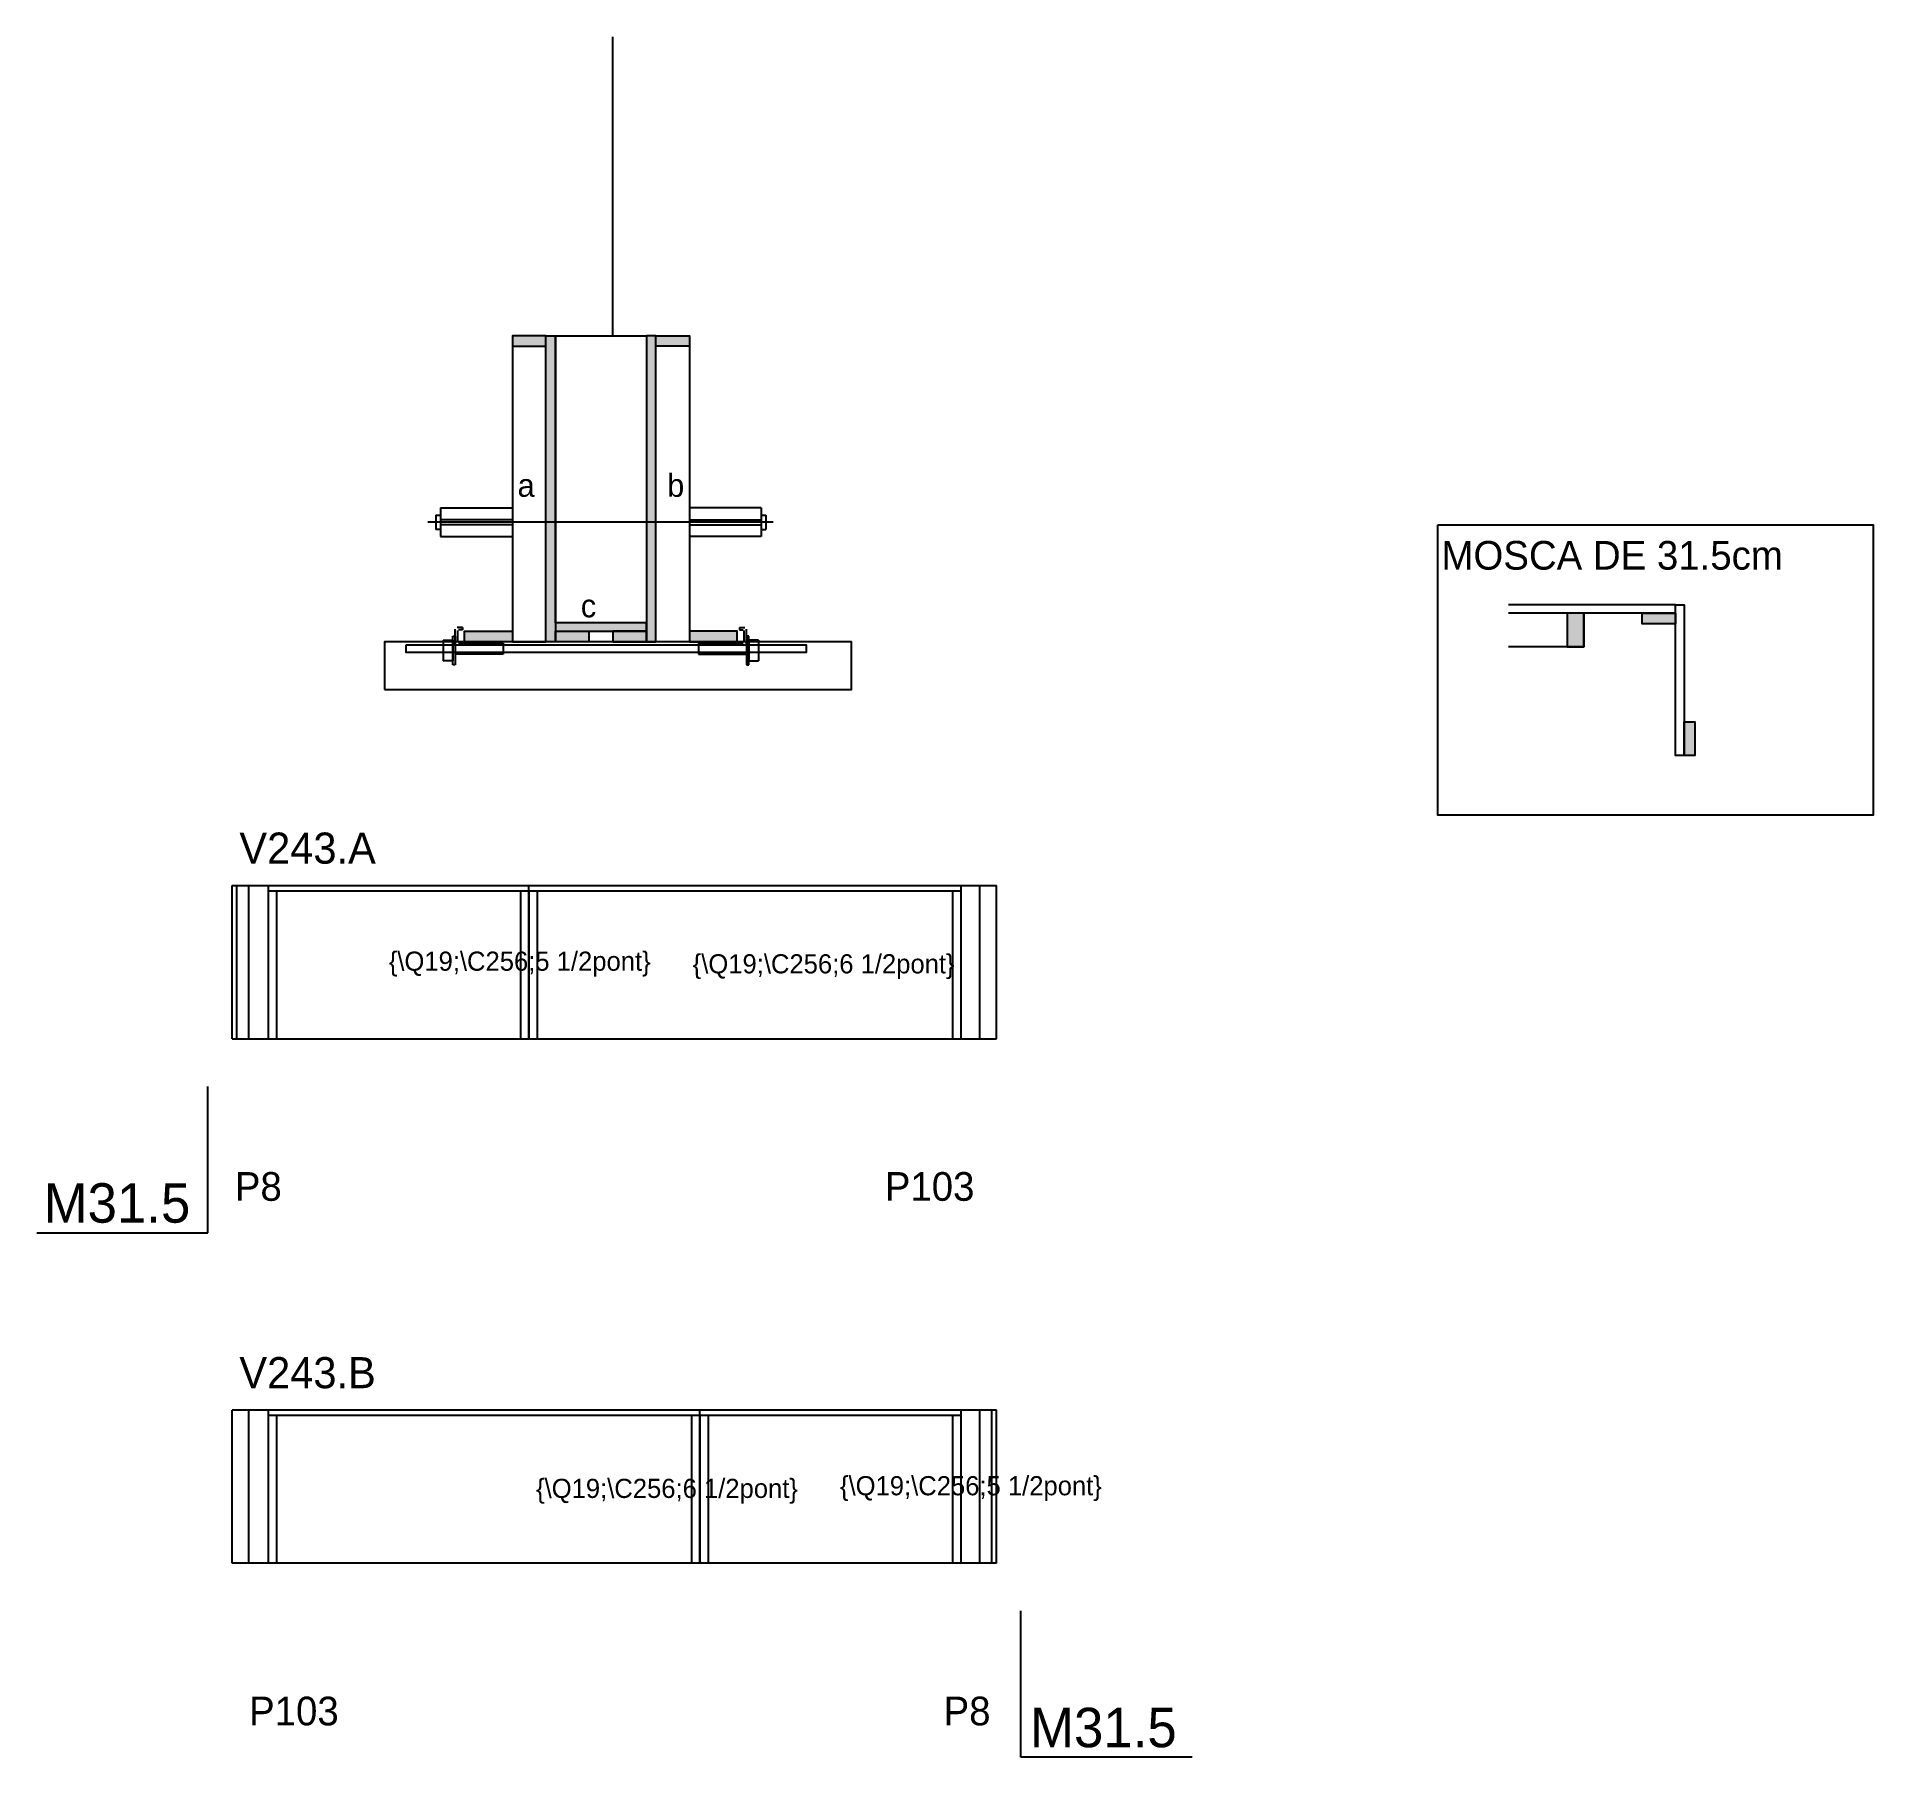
# Model space of a CAD drawing. Header units: metres. Extents: x 6324 to 7091, y 2810 to 3529.
import ezdxf

# ---------------------------------------------------------------- set-up
doc = ezdxf.new("R2010")
doc.units = ezdxf.units.M
for name, color, linetype in [('5', 7, 'Continuous'), ('barrote', 7, 'Continuous'), ('CONCRETO', 7, 'Continuous'), ('Cotas', 7, 'Continuous'), ('detalhes', 7, 'Continuous'), ('Hachura', 7, 'Continuous'), ('Madeira', 7, 'Continuous'), ('NOMENCLATURA', 7, 'Continuous'), ('Painéis', 7, 'Continuous'), ('presilha', 7, 'Continuous'), ('SARR_2.2x7', 7, 'Continuous'), ('SARR_3.5x7', 7, 'Continuous'), ('SCO-___-LAJ', 7, 'Continuous'), ('TENSOR', 7, 'Continuous'), ('texto', 7, 'Continuous'), ('TEXTO PILAR', 7, 'Continuous'), ('Texto Seção', 7, 'Continuous')]:
    doc.layers.add(name, color=color, linetype=linetype)

msp = doc.modelspace()

# ---------------------------------------------------------------- hatches: boundary and pattern name
at = {"layer": 'Hachura'}
h = msp.add_hatch(color=7, dxfattribs=at)
h.dxf.hatch_style = 1
h.paths.add_polyline_path([(6536.51, 3399.94), (6536.51, 3404.34), (6536.51, 3404.34), (6522.51, 3404.34), (6522.51, 3404.34), (6522.51, 3399.94), (6522.51, 3399.94), (6536.51, 3399.94)])
h = msp.add_hatch(color=7, dxfattribs=at)
h.dxf.hatch_style = 1
h.paths.add_polyline_path([(6540.51, 3404.34), (6536.51, 3404.34), (6536.51, 3404.34), (6536.51, 3276.34), (6536.51, 3276.34), (6540.51, 3276.34), (6540.51, 3276.34), (6540.51, 3404.34)])
h = msp.add_hatch(color=7, dxfattribs=at)
h.dxf.hatch_style = 1
h.paths.add_polyline_path([(6582.51, 3404.34), (6578.51, 3404.34), (6578.51, 3404.34), (6578.51, 3276.34), (6578.51, 3276.34), (6582.51, 3276.34), (6582.51, 3276.34), (6582.51, 3404.34)])
h = msp.add_hatch(color=7, dxfattribs=at)
h.dxf.hatch_style = 1
h.paths.add_polyline_path([(6582.51, 3399.94), (6582.51, 3404.34), (6582.51, 3404.34), (6596.51, 3404.34), (6596.51, 3404.34), (6596.51, 3399.94), (6596.51, 3399.94), (6582.51, 3399.94)])
h = msp.add_hatch(color=7, dxfattribs=at)
h.dxf.hatch_style = 1
h.paths.add_polyline_path([(6970.34, 3288.26), (6963.34, 3288.26), (6963.34, 3274.26), (6970.34, 3274.26), (6970.34, 3288.26)])
h = msp.add_hatch(color=7, dxfattribs=at)
h.dxf.hatch_style = 1
h.paths.add_polyline_path([(6994.72, 3288.26), (6994.72, 3283.86), (6994.72, 3283.86), (7008.7, 3283.86), (7008.7, 3283.86), (7008.7, 3288.26), (7008.7, 3288.26), (6994.72, 3288.26), (6994.72, 3288.26)])
h = msp.add_hatch(color=7, dxfattribs=at)
h.dxf.hatch_style = 1
h.paths.add_polyline_path([(6502.51, 3276.34), (6502.51, 3280.74), (6502.51, 3280.74), (6522.51, 3280.74), (6522.51, 3280.74), (6522.51, 3276.34), (6522.51, 3276.34), (6502.51, 3276.34)])
h = msp.add_hatch(color=7, dxfattribs=at)
h.dxf.hatch_style = 1
h.paths.add_polyline_path([(6578.51, 3280.74), (6578.51, 3284.34), (6578.51, 3284.34), (6540.51, 3284.34), (6540.51, 3284.34), (6540.51, 3280.74), (6540.51, 3280.74), (6578.51, 3280.74)])
h = msp.add_hatch(color=7, dxfattribs=at)
h.dxf.hatch_style = 1
h.paths.add_polyline_path([(6540.51, 3276.34), (6540.51, 3280.74), (6540.51, 3280.74), (6554.51, 3280.74), (6554.51, 3280.74), (6554.51, 3276.34), (6554.51, 3276.34), (6540.51, 3276.34)])
h = msp.add_hatch(color=7, dxfattribs=at)
h.dxf.hatch_style = 1
h.paths.add_polyline_path([(6578.51, 3276.34), (6578.51, 3280.74), (6578.51, 3280.74), (6564.51, 3280.74), (6564.51, 3280.74), (6564.51, 3276.34), (6564.51, 3276.34), (6578.51, 3276.34)])
h = msp.add_hatch(color=7, dxfattribs=at)
h.dxf.hatch_style = 1
h.paths.add_polyline_path([(6616.51, 3276.34), (6616.51, 3280.74), (6616.51, 3280.74), (6596.51, 3280.74), (6596.51, 3280.74), (6596.51, 3276.34), (6596.51, 3276.34), (6616.51, 3276.34)])
h = msp.add_hatch(color=7, dxfattribs=at)
h.dxf.hatch_style = 1
h.paths.add_polyline_path([(7012.3, 3228.86), (7016.7, 3228.86), (7016.7, 3228.86), (7016.7, 3242.84), (7016.7, 3242.84), (7012.3, 3242.84), (7012.3, 3242.84), (7012.3, 3228.86), (7012.3, 3228.86)])

# ---------------------------------------------------------------- linework, layer by layer
at = {"color": 7, "lineweight": 25}
for p, q in [((6492.51, 3332.31), (6492.51, 3320.31)), ((6492.51, 3332.31), (6522.51, 3332.31)), ((6626.51, 3332.31), (6596.51, 3332.31)), ((6626.51, 3332.31), (6626.51, 3320.31)), ((6490.51, 3329.31), (6490.51, 3323.31)), ((6490.51, 3329.31), (6492.51, 3329.31)), ((6522.51, 3327.31), (6492.51, 3327.31)), ((6522.51, 3325.31), (6492.51, 3325.31)), ((6596.51, 3327.31), (6626.51, 3327.31)), ((6596.51, 3325.31), (6626.51, 3325.31)), ((6626.51, 3329.31), (6628.51, 3329.31)), ((6628.51, 3329.31), (6628.51, 3323.31)), ((6492.51, 3323.31), (6490.51, 3323.31)), ((6492.51, 3320.31), (6522.51, 3320.31)), ((6626.51, 3320.31), (6596.51, 3320.31)), ((6626.51, 3323.31), (6628.51, 3323.31))]:
    msp.add_line(p, q, dxfattribs=at)
at = {"layer": 'barrote', "color": 7, "lineweight": 25}
msp.add_lwpolyline([(6469.05, 3256.34), (6664.23, 3256.34), (6664.23, 3276.34), (6469.05, 3276.34)], close=True, dxfattribs=at)
at = {"layer": 'CONCRETO', "color": 7, "lineweight": 25}
msp.add_lwpolyline([(6540.51, 3404.34), (6540.51, 3404.34), (6578.51, 3404.34), (6578.51, 3376.34), (6578.51, 3376.34), (6578.51, 3284.34), (6540.51, 3284.34), (6540.51, 3404.34)], close=True, dxfattribs=at)
at = {"layer": 'Cotas', "color": 7, "lineweight": 25}
msp.add_lwpolyline([(6909.35, 3325.26), (7091.32, 3325.26), (7091.32, 3203.82), (6909.35, 3203.82)], close=True, dxfattribs=at)
at = {"layer": 'Defpoints', "color": 7, "lineweight": 25}
msp.add_line((6564.51, 3404.34), (6564.51, 3529.34), dxfattribs=at)
at = {"layer": 'Madeira', "color": 7, "lineweight": 25}
for points in [[(6536.51, 3399.94), (6536.51, 3404.34), (6522.51, 3404.34), (6522.51, 3399.94)], [(6536.51, 3404.34), (6522.51, 3404.34), (6522.51, 3276.34), (6536.51, 3276.34)], [(6582.51, 3399.94), (6582.51, 3404.34), (6596.51, 3404.34), (6596.51, 3399.94)], [(6582.51, 3404.34), (6596.51, 3404.34), (6596.51, 3276.34), (6582.51, 3276.34)], [(6970.34, 3274.26), (6970.34, 3288.26), (6963.34, 3288.26), (6963.34, 3274.26)], [(6994.72, 3288.26), (7008.7, 3288.26), (7008.7, 3283.86), (6994.72, 3283.86)], [(6502.51, 3276.34), (6502.51, 3280.74), (6522.51, 3280.74), (6522.51, 3276.34)], [(6540.51, 3276.34), (6540.51, 3280.74), (6554.51, 3280.74), (6554.51, 3276.34)], [(6578.51, 3276.34), (6578.51, 3280.74), (6564.51, 3280.74), (6564.51, 3276.34)], [(6616.51, 3276.34), (6616.51, 3280.74), (6596.51, 3280.74), (6596.51, 3276.34)], [(7012.3, 3228.86), (7012.3, 3242.84), (7016.7, 3242.84), (7016.7, 3228.86)]]:
    msp.add_lwpolyline(points, close=True, dxfattribs=at)
msp.add_lwpolyline([(6970.34, 3288.26), (6970.34, 3274.26), (6938.86, 3274.26)], dxfattribs=at)
at = {"layer": 'NOMENCLATURA', "color": 7, "lineweight": 25}
for p, q in [((6395.2, 3029.26), (6395.2, 3090.46)), ((6323.7, 3029.26), (6395.2, 3029.26)), ((6735.09, 2809.93), (6735.09, 2871.13)), ((6806.59, 2809.93), (6735.09, 2809.93))]:
    msp.add_line(p, q, dxfattribs=at)
at = {"layer": 'Painéis', "color": 7, "lineweight": 25}
for p, q in [((7008.7, 3291.86), (6938.84, 3291.86)), ((7008.7, 3288.26), (6938.86, 3288.26)), ((6405.4, 3174.39), (6724.9, 3174.39)), ((6405.4, 3110.39), (6405.4, 3174.39)), ((6407.4, 3110.39), (6407.4, 3174.39)), ((6529.4, 3110.39), (6529.4, 3174.39)), ((6724.9, 3110.39), (6724.9, 3174.39)), ((6405.4, 3110.39), (6724.9, 3110.39)), ((6724.9, 2955.06), (6405.4, 2955.06)), ((6405.4, 2891.06), (6405.4, 2955.06)), ((6600.9, 2891.06), (6600.9, 2955.06)), ((6722.9, 2891.06), (6722.9, 2955.06)), ((6724.9, 2891.06), (6724.9, 2955.06)), ((6724.9, 2891.06), (6405.4, 2891.06))]:
    msp.add_line(p, q, dxfattribs=at)
for points in [[(6536.51, 3404.34), (6540.51, 3404.34), (6540.51, 3276.34), (6536.51, 3276.34)], [(6582.51, 3404.34), (6578.51, 3404.34), (6578.51, 3276.34), (6582.51, 3276.34)], [(7008.7, 3291.86), (7012.3, 3291.86), (7012.3, 3228.86), (7008.7, 3228.86)], [(6578.51, 3280.74), (6578.51, 3284.34), (6540.51, 3284.34), (6540.51, 3280.74)]]:
    msp.add_lwpolyline(points, close=True, dxfattribs=at)
at = {"layer": 'presilha', "color": 7, "lineweight": 25}
for p, q in [((6497.64, 3278.71), (6498.64, 3278.71)), ((6497.64, 3266.71), (6497.64, 3278.71)), ((6498.64, 3275.47), (6498.64, 3281.62)), ((6498.64, 3278.71), (6498.64, 3266.71)), ((6501.64, 3282.38), (6499.4, 3282.38)), ((6499.64, 3276.09), (6499.64, 3281)), ((6501.64, 3281.38), (6500.02, 3281.38)), ((6501.64, 3282.38), (6501.64, 3281.38)), ((6617.37, 3282.38), (6617.37, 3281.38)), ((6617.37, 3282.38), (6619.61, 3282.38)), ((6617.37, 3281.38), (6618.99, 3281.38)), ((6619.37, 3276.09), (6619.37, 3281)), ((6620.37, 3275.47), (6620.37, 3281.62)), ((6621.37, 3278.71), (6620.37, 3278.71)), ((6620.37, 3278.71), (6620.37, 3266.71)), ((6621.37, 3266.71), (6621.37, 3278.71)), ((6493.64, 3277.04), (6497.64, 3277.04)), ((6493.64, 3277.04), (6493.64, 3268.38)), ((6497.64, 3277.04), (6497.64, 3268.38)), ((6518.64, 3271.11), (6498.64, 3271.11)), ((6518.64, 3275.71), (6500.02, 3275.71)), ((6518.64, 3275.71), (6518.64, 3271.11)), ((6600.37, 3275.71), (6600.37, 3271.11)), ((6600.37, 3275.71), (6618.99, 3275.71)), ((6600.37, 3271.11), (6620.37, 3271.11)), ((6625.37, 3277.04), (6621.37, 3277.04)), ((6621.37, 3277.04), (6621.37, 3268.38)), ((6625.37, 3277.04), (6625.37, 3268.38)), ((6497.64, 3268.38), (6493.64, 3268.38)), ((6498.64, 3266.71), (6497.64, 3266.71)), ((6620.37, 3266.71), (6621.37, 3266.71)), ((6621.37, 3268.38), (6625.37, 3268.38))]:
    msp.add_line(p, q, dxfattribs=at)
at = {"layer": 'SARR_2.2x7', "color": 7, "lineweight": 25}
for p, q in [((6412.4, 3110.39), (6412.4, 3174.39)), ((6420.4, 3172.19), (6529.4, 3172.19)), ((6529.4, 3172.19), (6709.9, 3172.19)), ((6717.9, 3110.39), (6717.9, 3174.39)), ((6412.4, 2891.06), (6412.4, 2955.06)), ((6600.9, 2952.86), (6420.4, 2952.86)), ((6709.9, 2952.86), (6600.9, 2952.86)), ((6717.9, 2891.06), (6717.9, 2955.06))]:
    msp.add_line(p, q, dxfattribs=at)
at = {"layer": 'SARR_3.5x7', "color": 7, "lineweight": 25}
for p, q in [((6420.4, 3174.39), (6420.4, 3110.39)), ((6423.9, 3172.19), (6423.9, 3110.39)), ((6525.9, 3172.19), (6525.9, 3110.39)), ((6529.4, 3172.19), (6529.4, 3110.39)), ((6532.9, 3172.19), (6532.9, 3110.39)), ((6706.4, 3172.19), (6706.4, 3110.39)), ((6709.9, 3174.39), (6709.9, 3110.39)), ((6420.4, 2955.06), (6420.4, 2891.06)), ((6423.9, 2952.86), (6423.9, 2891.06)), ((6597.4, 2952.86), (6597.4, 2891.06)), ((6600.9, 2952.86), (6600.9, 2891.06)), ((6604.4, 2952.86), (6604.4, 2891.06)), ((6706.4, 2952.86), (6706.4, 2891.06)), ((6709.9, 2955.06), (6709.9, 2891.06))]:
    msp.add_line(p, q, dxfattribs=at)
at = {"layer": 'SCO-___-LAJ', "color": 7, "lineweight": 25}
msp.add_lwpolyline([(6478.05, 3275.01), (6645.36, 3275.01), (6645.36, 3271.81), (6478.05, 3271.81)], close=True, dxfattribs=at)
at = {"layer": 'TENSOR', "color": 7, "lineweight": 25}
msp.add_line((6631.51, 3326.31), (6487.2, 3326.31), dxfattribs=at)

# ---------------------------------------------------------------- texts
at = {"layer": '5', "color": 7, "lineweight": 25}
for s, p in [('P8', (6406.5, 3042.61)), ('P103', (6678.16, 3042.61)), ('P103', (6412.45, 2823.28)), ('P8', (6702.74, 2823.28))]:
    msp.add_text(s, height=12, dxfattribs=at).set_placement(p)
at = {"layer": 'detalhes', "color": 7, "lineweight": 25}
for s, p in [('b', (6587.22, 3336.97)), ('a', (6524.68, 3336.98)), ('c', (6551.11, 3286.58))]:
    msp.add_text(s, height=9.6, dxfattribs=at).set_placement(p)
at = {"layer": 'NOMENCLATURA', "color": 7, "lineweight": 25}
for p in [(6326.58, 3033.46), (6738.86, 2814.13)]:
    msp.add_text('M31.5', height=16.5, dxfattribs=at).set_placement(p)
at = {"layer": 'texto', "color": 7, "lineweight": 25}
for s, p in [('{\\Q19;\\C256;5 1/2pont}', (6470.85, 3138.81)), ('{\\Q19;\\C256;6 1/2pont}', (6597.88, 3137.7)), ('{\\Q19;\\C256;6 1/2pont}', (6532.41, 2918.37)), ('{\\Q19;\\C256;5 1/2pont}', (6659.44, 2919.48))]:
    msp.add_text(s, height=8, dxfattribs=at).set_placement(p)
at = {"layer": 'TEXTO PILAR', "color": 7, "lineweight": 25}
msp.add_text('MOSCA DE 31.5cm', height=12, dxfattribs=at).set_placement((6910.84, 3306.51))
at = {"layer": 'Texto Seção', "color": 7, "lineweight": 25}
for s, p in [('V243.A', (6408.4, 3183.58)), ('V243.B', (6408.4, 2964.25))]:
    msp.add_text(s, height=13, dxfattribs=at).set_placement(p)

doc.saveas('drawing.dxf')
